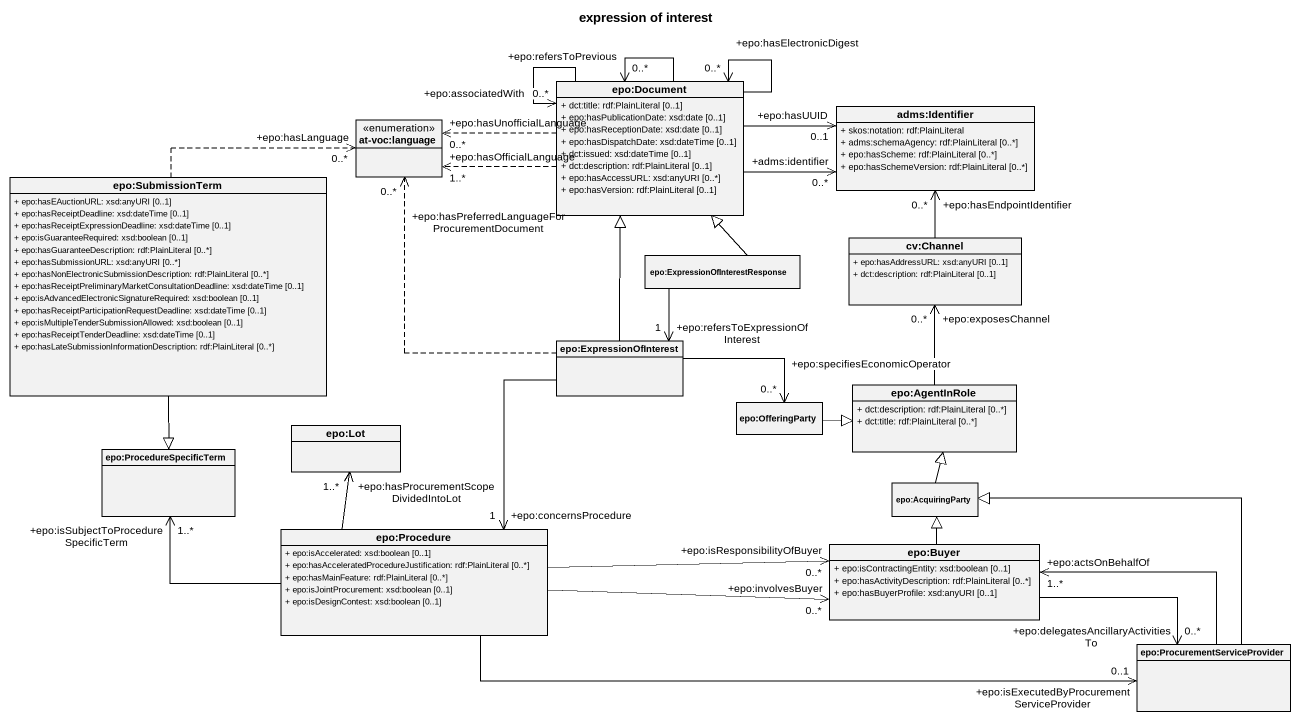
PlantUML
@startuml
title expression of interest
hide circle
hide empty members
skinparam classAttributeIconSize 0
class "epo:Document" as epo_Document {
  + dct:title: rdf:PlainLiteral [0..1]
  + epo:hasPublicationDate: xsd:date [0..1]
  + epo:hasReceptionDate: xsd:date [0..1]
  + epo:hasDispatchDate: xsd:dateTime [0..1]
  + dct:issued: xsd:dateTime [0..1]
  + dct:description: rdf:PlainLiteral [0..1]
  + epo:hasAccessURL: xsd:anyURI [0..*]
  + epo:hasVersion: rdf:PlainLiteral [0..1]
}
enum "at-voc:language" as at_voc_language
class "adms:Identifier" as adms_Identifier {
  + skos:notation: rdf:PlainLiteral
  + adms:schemaAgency: rdf:PlainLiteral [0..*]
  + epo:hasScheme: rdf:PlainLiteral [0..*]
  + epo:hasSchemeVersion: rdf:PlainLiteral [0..*]
}
class "epo:SubmissionTerm" as epo_SubmissionTerm {
  + epo:hasEAuctionURL: xsd:anyURI [0..1]
  + epo:hasReceiptDeadline: xsd:dateTime [0..1]
  + epo:hasReceiptExpressionDeadline: xsd:dateTime [0..1]
  + epo:isGuaranteeRequired: xsd:boolean [0..1]
  + epo:hasGuaranteeDescription: rdf:PlainLiteral [0..*]
  + epo:hasSubmissionURL: xsd:anyURI [0..*]
  + epo:hasNonElectronicSubmissionDescription: rdf:PlainLiteral [0..*]
  + epo:hasReceiptPreliminaryMarketConsultationDeadline: xsd:dateTime [0..1]
  + epo:isAdvancedElectronicSignatureRequired: xsd:boolean [0..1]
  + epo:hasReceiptParticipationRequestDeadline: xsd:dateTime [0..1]
  + epo:isMultipleTenderSubmissionAllowed: xsd:boolean [0..1]
  + epo:hasReceiptTenderDeadline: xsd:dateTime [0..1]
  + epo:hasLateSubmissionInformationDescription: rdf:PlainLiteral [0..*]
}
class "epo:ExpressionOfInterestResponse" as epo_ExpressionOfInterestResp
class "cv:Channel" as cv_Channel {
  + epo:hasAddressURL: xsd:anyURI [0..1]
  + dct:description: rdf:PlainLiteral [0..1]
}
class "epo:ExpressionOfInterest" as epo_ExpressionOfInterest
class "epo:AgentInRole" as epo_AgentInRole {
  + dct:description: rdf:PlainLiteral [0..*]
  + dct:title: rdf:PlainLiteral [0..*]
}
class "epo:Lot" as epo_Lot
class "epo:OfferingParty" as epo_OfferingParty
class "epo:ProcedureSpecificTerm" as epo_ProcedureSpecificTerm
class "epo:AcquiringParty" as epo_AcquiringParty
class "epo:Procedure" as epo_Procedure {
  + epo:isAccelerated: xsd:boolean [0..1]
  + epo:hasAcceleratedProcedureJustification: rdf:PlainLiteral [0..*]
  + epo:hasMainFeature: rdf:PlainLiteral [0..*]
  + epo:isJointProcurement: xsd:boolean [0..1]
  + epo:isDesignContest: xsd:boolean [0..1]
}
class "epo:Buyer" as epo_Buyer {
  + epo:isContractingEntity: xsd:boolean [0..1]
  + epo:hasActivityDescription: rdf:PlainLiteral [0..*]
  + epo:hasBuyerProfile: xsd:anyURI [0..1]
}
class "epo:ProcurementServiceProvider" as epo_ProcurementServiceProvid
epo_Document --> "+epo:refersToPrevious\n0..*" epo_Document
epo_Document --> "+epo:associatedWith\n0..*" epo_Document
epo_Document --> "+epo:hasElectronicDigest\n0..*" epo_Document
epo_Document .left.> "+epo:hasUnofficialLanguage\n0..*" at_voc_language
epo_Document .left.> "+epo:hasOfficialLanguage\n1..*" at_voc_language
epo_Document -right-> "+adms:identifier\n0..*" adms_Identifier
epo_Document -right-> "+epo:hasUUID\n0..1" adms_Identifier
epo_SubmissionTerm .up.> "+epo:hasLanguage\n0..*" at_voc_language
epo_SubmissionTerm --|> epo_ProcedureSpecificTerm
epo_ExpressionOfInterestResp -up-|> epo_Document
epo_ExpressionOfInterestResp --> "+epo:refersToExpressionOfInterest\n1" epo_ExpressionOfInterest
cv_Channel -up-> "+epo:hasEndpointIdentifier\n0..*" adms_Identifier
epo_ExpressionOfInterest -up-|> epo_Document
epo_ExpressionOfInterest .up.> "+epo:hasPreferredLanguageForProcurementDocument\n0..*" at_voc_language
epo_ExpressionOfInterest -right-> "+epo:specifiesEconomicOperator\n0..*" epo_OfferingParty
epo_ExpressionOfInterest --> "+epo:concernsProcedure\n1" epo_Procedure
epo_AgentInRole -up-> "+epo:exposesChannel\n0..*" cv_Channel
epo_OfferingParty -right-|> epo_AgentInRole
epo_AcquiringParty -up-|> epo_AgentInRole
epo_Procedure -up-> "+epo:hasProcurementScopeDividedIntoLot\n1..*" epo_Lot
epo_Procedure -left-> "+epo:isSubjectToProcedureSpecificTerm\n1..*" epo_ProcedureSpecificTerm
epo_Procedure -right-> "+epo:involvesBuyer\n0..*" epo_Buyer
epo_Procedure -right-> "+epo:isResponsibilityOfBuyer\n0..*" epo_Buyer
epo_Procedure -right-> "+epo:isExecutedByProcurementServiceProvider\n0..1" epo_ProcurementServiceProvid
epo_Buyer -up-|> epo_AcquiringParty
epo_Buyer -right-> "+epo:delegatesAncillaryActivitiesTo\n0..*" epo_ProcurementServiceProvid
epo_ProcurementServiceProvid -up-|> epo_AcquiringParty
epo_ProcurementServiceProvid -left-> "+epo:actsOnBehalfOf\n1..*" epo_Buyer
@enduml
